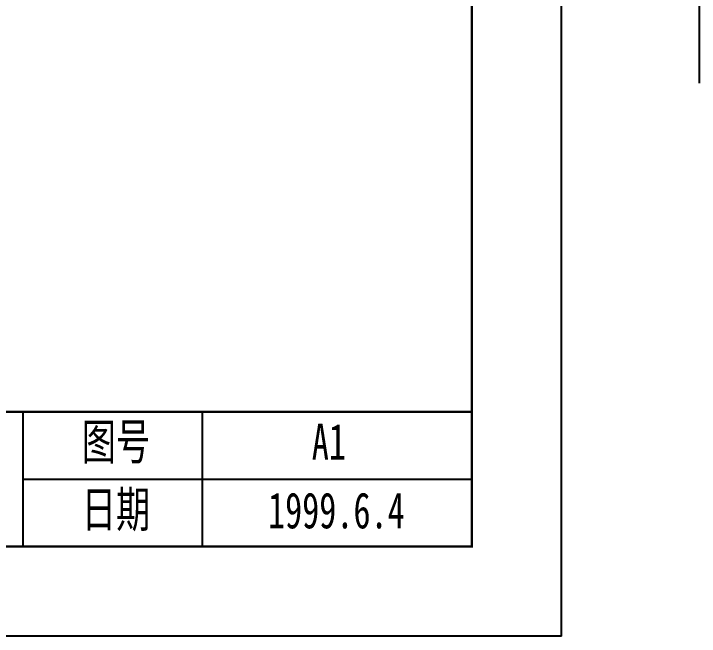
# Model space of a CAD drawing. Extents: x -5157 to -787, y -1161 to 1757.
# Drawn here: x -1568 to -803, y -1161 to -467 of the extents above; entities that cross this region are included whole.
import ezdxf

# ---------------------------------------------------------------- set-up
doc = ezdxf.new("R2010")
doc.units = 0
doc.header["$MEASUREMENT"] = 0
doc.layers.add('STAIR', color=140, linetype='CONTINUOUS')
doc.layers.add('TK', color=1, linetype='CONTINUOUS')
doc.styles.get("Standard").update_dxf_attribs({"font": 'SIMSUN.TTF'})
doc.styles.add('STYLE1', font='SIMSUN.TTF', dxfattribs={"width": 0.7})

msp = doc.modelspace()

# ---------------------------------------------------------------- linework, layer by layer
at = {"layer": 'STAIR', "linetype": 'CONTINUOUS'}
msp.add_line((-803.4, -343.38), (-803.4, -544.73), dxfattribs=at)
at = {"layer": 'TK', "linetype": 'CONTINUOUS'}
for p, q in [((-957.08, -1160.87), (-957.08, 1756.91)), ((-1057.08, -1060.87), (-1057.08, 1689.13)), ((-1557.08, -1060.87), (-1557.08, -910.87)), ((-1357.08, -1060.87), (-1357.08, -910.87)), ((-1557.08, -985.87), (-1057.08, -985.87)), ((-1057.08, -1060.87), (-4907.08, -1060.87)), ((-957.08, -1160.87), (-5157.08, -1160.87))]:
    msp.add_line(p, q, dxfattribs=at)
at = {"layer": 'TK', "linetype": 'CONTINUOUS', "const_width": 2.5}
for points in [[(-4907.08, 1689.13), (-4907.08, -1060.87), (-1057.08, -1060.87), (-1057.08, 1689.13), (-4907.08, 1689.13)], [(-4907.08, -910.87), (-1057.08, -910.87)]]:
    msp.add_lwpolyline(points, dxfattribs=at)

# ---------------------------------------------------------------- texts
at = {"layer": 'TK', "linetype": 'CONTINUOUS', "style": 'STYLE1', "width": 0.7}
for s, p in [('图号', (-1491.87, -964.1)), ('日期', (-1491.87, -1039.37))]:
    msp.add_text(s, height=40, dxfattribs=at).set_placement(p)
at = {"layer": 'TK', "linetype": 'CONTINUOUS', "width": 0.7}
for s, p in [('A1', (-1235.4, -964.1)), ('1999.6.4', (-1284.19, -1040.66))]:
    msp.add_text(s, height=40, dxfattribs=at).set_placement(p)

doc.saveas('drawing.dxf')
